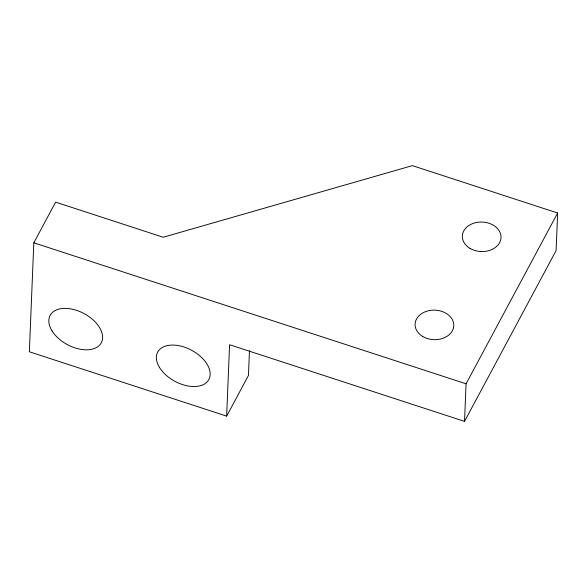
<?xml version="1.0" encoding="UTF-8"?>
<svg xmlns="http://www.w3.org/2000/svg" width="587" height="587" viewBox="0 0 587 587"><rect width="100%" height="100%" fill="white"/><g stroke="black" fill="none" stroke-linecap="round" stroke-linejoin="round"><path stroke-width="0.88" d="M226.648 416.117L229.576 344.73L464.537 421.371L556.109 250.59L557.65 213.015L412.368 165.629L163.237 237.243L55.618 202.141L33.819 242.805L29.35 351.767L226.648 416.117L248.455 375.46L249.468 350.747M464.537 421.371L466.078 383.795L557.65 213.015M33.819 242.805L466.078 383.795M422.772 336.483A19.356 14.756 2.3 0 0 453.641 327.047A19.356 14.756 2.3 0 0 426.888 311.183A19.356 14.756 2.3 0 0 422.772 336.483M470.011 248.382A19.356 14.756 2.3 0 0 500.88 238.946A19.356 14.756 2.3 0 0 474.135 223.082A19.356 14.756 2.3 0 0 470.011 248.382M159.583 367.594A29.042 17.639 28.2 0 0 206.184 382.79A29.042 17.639 28.2 0 0 184.039 347.012A29.042 17.639 28.2 0 0 159.583 367.594M52.038 330.885A29.042 17.639 28.2 0 0 98.631 346.088A29.042 17.639 28.2 0 0 76.486 310.31A29.042 17.639 28.2 0 0 52.038 330.885"/></g></svg>
